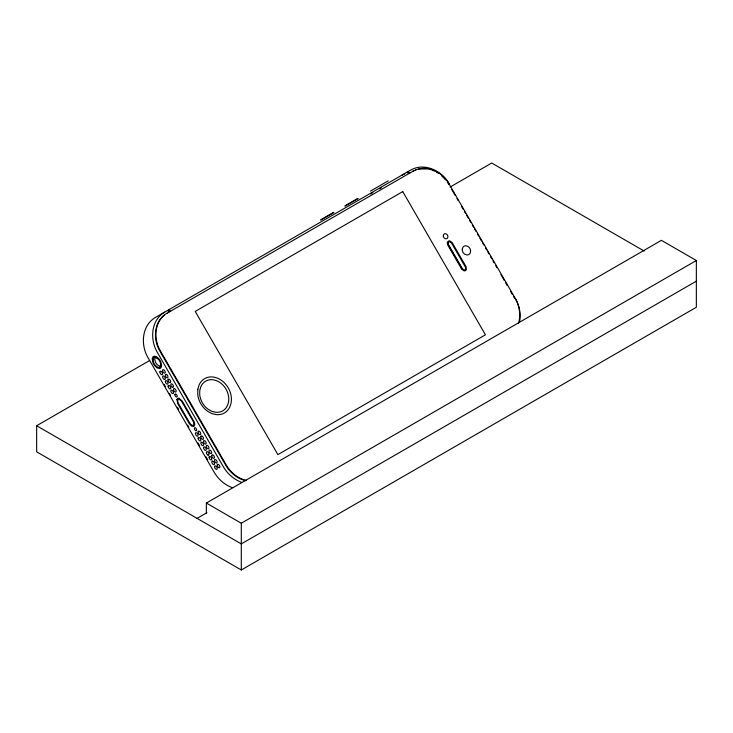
<?xml version="1.0" encoding="UTF-8"?>
<svg xmlns="http://www.w3.org/2000/svg" width="733" height="733" viewBox="0 0 733 733"><rect width="100%" height="100%" fill="white"/><g stroke="black" fill="none" stroke-linecap="round" stroke-linejoin="round"><path stroke-width="1.1" d="M519.679 321.567C521.044 313.559 519.33 305.029 515.107 298.129L447.35 180.978M518.451 323.39C521.071 315.034 519.468 305.762 515.171 298.249M225.572 408.556C233.68 398.211 225.306 381.334 212.735 379.721A16.474 13.451 60 0 0 200.879 386.566L199.788 390.341L199.678 394.501A17.436 14.239 60 0 0 208.245 409.335L211.901 411.323L215.713 412.267A16.456 13.441 60 0 0 225.572 408.556M164.522 314.952C153.903 323.565 153.829 339.956 160.454 351.034L226.213 464.924C230.574 472.455 237.831 478.53 246.416 480.454M164.604 312.166C150.751 320.284 149.743 340.057 157.549 352.756L223.299 466.646C227.377 473.646 233.726 479.446 241.386 482.241M166.547 313.513L413.339 171.018M167.115 313.174C153.756 320.523 152.592 339.37 160.023 351.373L225.737 465.198C230.098 472.73 237.355 478.805 245.949 480.729M320.917 219.689L333.414 212.478M345.151 205.698L357.649 198.487M370.458 191.093L388.279 180.794M320.715 220.175L333.936 212.543M344.95 206.184L358.171 198.551M370.559 193.998L371.494 193.457M372.089 193.118L372.868 192.669M379.529 188.821L381.435 187.721M206.358 513.018L206.358 503.058L661.413 240.332L696.35 260.508L696.35 307.255L241.294 569.981L36.65 451.83L36.65 425.745L149.669 360.499M450.071 187.062L491.706 163.019L644.215 251.071M197.076 518.368L206.926 512.688M206.358 503.058L241.294 523.234L696.35 260.508M696.35 281.17L241.294 543.895L36.65 425.745M401.501 175.398L404.781 173.849M412.761 171.348L416.289 169.635M415.593 169.992C427.046 165.035 440.35 171.394 447.212 180.987M418.708 169.048L427.687 168.938M428.988 169.158L431.077 169.772M432.122 170.083L434.394 171.073M232.114 487.601C224.445 484.797 218.104 479.006 214.027 471.997L148.277 358.107C140.47 345.417 141.469 325.635 155.332 317.517L410.773 170.038C424.728 162.094 442.521 171.11 449.421 184.359M164.348 379.382L163.835 379.108A2.025 1.173 60 0 1 162.662 377.074L162.68 376.487A1.695 0.98 60 0 1 163.578 375.974L164.091 376.249A2.025 1.173 60 0 1 165.255 378.283L165.246 378.869A1.695 0.98 60 0 1 164.348 379.382M172.502 387.29L171.989 387.006A2.025 1.173 60 0 1 170.816 384.981L170.835 384.394A1.695 0.98 60 0 1 171.724 383.872L172.237 384.156A2.025 1.173 60 0 1 173.409 386.19L173.4 386.767A1.695 0.98 60 0 1 172.502 387.29M208.053 455.092L207.54 454.808A2.025 1.173 60 0 1 206.376 452.774L206.385 452.197A1.695 0.98 60 0 1 207.283 451.675L207.796 451.959A2.025 1.173 60 0 1 208.969 453.984L208.951 454.57A1.695 0.98 60 0 1 208.053 455.092M212.753 461.158L213.266 461.442A2.025 1.173 60 0 1 214.439 463.467L214.43 464.053A1.695 0.98 60 0 1 213.532 464.575L213.019 464.291A2.025 1.173 60 0 1 211.846 462.266L211.864 461.68A1.695 0.98 60 0 1 212.753 461.158M436.63 172.228L438.581 173.391M407.988 171.65L410.004 172.942M406.833 172.319L408.84 173.611M168.553 309.885L170.569 311.186M167.39 310.554L169.405 311.855M166.776 374.691L166.263 374.407A1.695 0.98 60 0 0 165.365 374.93L165.346 375.507A2.025 1.173 60 0 0 166.528 377.541L167.032 377.825A1.695 0.98 60 0 0 167.93 377.303L167.949 376.725A2.025 1.173 60 0 0 166.776 374.691M195.409 430.463L195.711 430.656A1.475 0.852 60 0 0 196.636 430.262L196.646 429.758A1.759 1.017 60 0 0 195.629 427.999L195.326 427.806A1.475 0.852 60 0 0 194.401 428.2L194.392 428.704A1.759 1.017 60 0 0 195.409 430.463M202.326 442.485L201.813 442.21A1.695 0.98 60 0 0 200.915 442.732L200.906 443.309A2.025 1.173 60 0 0 202.079 445.343L202.592 445.618A1.695 0.98 60 0 0 203.49 445.105L203.499 444.519A2.025 1.173 60 0 0 202.326 442.494M210.481 450.392L209.968 450.117A1.695 0.98 60 0 0 209.07 450.63L209.052 451.216A2.025 1.173 60 0 0 210.234 453.241L210.738 453.525A1.695 0.98 60 0 0 211.645 453.012L211.654 452.426A2.025 1.173 60 0 0 210.481 450.392M441.55 175.663L445.609 179.887M462.523 269.423L448.202 244.74M447.396 182.242L448.88 184.514M451.803 189.572L455.23 195.509M456.943 198.478L458.088 200.457M461.515 206.394L463.229 209.363M464.374 211.342L465.51 213.321M466.655 215.3L468.369 218.269M469.514 220.248L470.65 222.227M472.364 225.196L473.509 227.166M474.654 229.145L475.79 231.124M477.504 234.093L478.649 236.072M479.794 238.051L481.508 241.02M482.653 242.999L483.789 244.978M485.503 247.946L486.648 249.926M487.793 251.905L488.929 253.884M490.643 256.852L491.788 258.831M492.933 260.811L494.069 262.79M495.783 265.749L496.928 267.728M500.923 274.655L504.35 280.592M505.495 282.571L507.209 285.54M510.635 291.477L512.349 294.446M513.494 296.425L514.639 298.404M164.256 384.495L165.392 386.474M169.396 393.41L170.542 395.389M177.404 407.273L178.55 409.252M187.694 425.094L188.839 427.082M197.983 442.924L199.706 445.893M205.991 456.787L207.705 459.765M173.455 392.485L173.446 393.062A1.695 0.98 60 0 1 172.548 393.584L172.035 393.309A2.025 1.173 60 0 1 170.862 391.275L170.881 390.689A1.695 0.98 60 0 1 171.769 390.167L172.282 390.451A2.025 1.173 60 0 1 173.455 392.485M241.294 523.234L241.294 569.981M160.994 366.473A4.893 2.822 60 0 1 160.582 366.537L157.201 364.704A6.011 3.473 60 0 1 155.286 361.644L154.709 359.06L155.149 357.127A4.893 2.822 60 0 1 155.735 356.568M152.272 358.794L152.959 362.624A7.33 4.233 60 0 0 154.736 365.685L157.091 367.865L159.4 368.58A5.946 3.436 60 0 0 161.049 367.627L161.59 365.263L160.884 362.139A7.33 4.233 60 0 0 159.116 359.069L156.752 356.889L154.443 356.183A5.946 3.436 60 0 0 152.794 357.127L152.272 358.794M153.096 359.436L153.426 361.91A6.011 3.473 60 0 0 155.121 365.098L157.064 366.894L158.96 367.471A4.893 2.822 60 0 0 160.316 366.692L160.765 364.75L160.179 362.175A6.011 3.473 60 0 0 158.264 359.115L154.883 357.283A4.893 2.822 60 0 0 153.527 358.061L153.096 359.436M159.922 371.933L159.931 372.337A2.025 1.173 60 0 0 161.104 374.371L161.617 374.655A1.695 0.98 60 0 0 162.515 374.132L162.534 373.555A2.025 1.173 60 0 0 161.352 371.521L160.848 371.237A1.695 0.98 60 0 0 159.941 371.759L159.922 371.933M162.607 370.376L162.616 370.779A2.025 1.173 60 0 0 163.789 372.804L164.302 373.088A1.695 0.98 60 0 0 165.2 372.575L165.218 371.988A2.025 1.173 60 0 0 164.045 369.954L163.532 369.679A1.695 0.98 60 0 0 162.634 370.192L162.607 370.376M165.383 381.398L165.392 381.811A2.025 1.173 60 0 0 166.574 383.835L167.078 384.119A1.695 0.98 60 0 0 167.976 383.597L167.994 383.02A2.025 1.173 60 0 0 166.822 380.986L166.309 380.702A1.695 0.98 60 0 0 165.411 381.224L165.383 381.398M168.068 379.841L168.086 380.244A2.025 1.173 60 0 0 169.259 382.278L169.772 382.553A1.695 0.98 60 0 0 170.67 382.04L170.679 381.453A2.025 1.173 60 0 0 169.506 379.419L168.993 379.144A1.695 0.98 60 0 0 168.095 379.657L168.068 379.841M168.114 386.135L168.132 386.538A2.025 1.173 60 0 0 169.305 388.572L169.818 388.847A1.695 0.98 60 0 0 170.716 388.334L170.725 387.748A2.025 1.173 60 0 0 169.552 385.723L169.039 385.439A1.695 0.98 60 0 0 168.141 385.952L168.114 386.135M173.538 389.305L173.547 389.709A2.025 1.173 60 0 0 174.72 391.743L175.233 392.018A1.695 0.98 60 0 0 176.131 391.504L176.149 390.918A2.025 1.173 60 0 0 174.967 388.893L174.463 388.609A1.695 0.98 60 0 0 173.565 389.122L173.538 389.305M174.921 394.647L174.93 394.995A1.759 1.017 60 0 0 175.947 396.764L176.25 396.947A1.475 0.852 60 0 0 177.175 396.553L177.184 396.049A1.759 1.017 60 0 0 176.167 394.29L175.874 394.107A1.475 0.852 60 0 0 174.94 394.491L174.921 394.647M177.67 400.63L177.881 402.188A3.766 2.172 60 0 0 178.431 403.434L189.856 423.216A3.766 2.172 60 0 0 190.653 424.315L192.504 425.461A3.088 1.787 60 0 0 193.769 424.737L193.695 422.565A3.766 2.172 60 0 0 193.145 421.319L181.72 401.537A3.766 2.172 60 0 0 180.923 400.438L179.072 399.293A3.088 1.787 60 0 0 177.817 400.016L177.67 400.63M195.427 433.441L195.436 433.844A2.025 1.173 60 0 0 196.618 435.878L197.122 436.153A1.695 0.98 60 0 0 198.02 435.64L198.038 435.054A2.025 1.173 60 0 0 196.865 433.029L196.352 432.745A1.695 0.98 60 0 0 195.454 433.258L195.427 433.441M198.112 431.874L198.13 432.278A2.025 1.173 60 0 0 199.303 434.312L199.816 434.596A1.695 0.98 60 0 0 200.714 434.073L200.723 433.496A2.025 1.173 60 0 0 199.55 431.462L199.037 431.178A1.695 0.98 60 0 0 198.139 431.7L198.112 431.874M198.157 438.178L198.176 438.581A2.025 1.173 60 0 0 199.349 440.606L199.862 440.89A1.695 0.98 60 0 0 200.76 440.368L200.769 439.791A2.025 1.173 60 0 0 199.596 437.757L199.083 437.482A1.695 0.98 60 0 0 198.185 437.995L198.157 438.178M200.842 436.611L200.86 437.015A2.025 1.173 60 0 0 202.033 439.049L202.546 439.324A1.695 0.98 60 0 0 203.444 438.81L203.453 438.224A2.025 1.173 60 0 0 202.281 436.199L201.767 435.915A1.695 0.98 60 0 0 200.869 436.428L200.842 436.611M203.582 441.339L203.591 441.752A2.025 1.173 60 0 0 204.764 443.777L205.277 444.061A1.695 0.98 60 0 0 206.175 443.538L206.193 442.961A2.025 1.173 60 0 0 205.011 440.927L204.507 440.652A1.695 0.98 60 0 0 203.609 441.165L203.582 441.339M203.627 447.643L203.637 448.046A2.025 1.173 60 0 0 204.809 450.071L205.322 450.355A1.695 0.98 60 0 0 206.22 449.842L206.239 449.256A2.025 1.173 60 0 0 205.057 447.222L204.553 446.947A1.695 0.98 60 0 0 203.655 447.46L203.627 447.643M206.312 446.076L206.321 446.479A2.025 1.173 60 0 0 207.494 448.514L208.007 448.788A1.695 0.98 60 0 0 208.905 448.275L208.923 447.689A2.025 1.173 60 0 0 207.751 445.664L207.237 445.38A1.695 0.98 60 0 0 206.339 445.902L206.312 446.076M209.097 457.126L209.116 457.529A2.025 1.173 60 0 0 210.289 459.554L210.802 459.838A1.695 0.98 60 0 0 211.7 459.325L211.709 458.739A2.025 1.173 60 0 0 210.536 456.705L210.023 456.43A1.695 0.98 60 0 0 209.125 456.943L209.097 457.126M211.782 455.56L211.8 455.963A2.025 1.173 60 0 0 212.973 457.997L213.486 458.272A1.695 0.98 60 0 0 214.384 457.759L214.393 457.172A2.025 1.173 60 0 0 213.221 455.147L212.707 454.863A1.695 0.98 60 0 0 211.81 455.385L211.782 455.56M214.522 460.297L214.531 460.7A2.025 1.173 60 0 0 215.704 462.725L216.217 463.009A1.695 0.98 60 0 0 217.115 462.496L217.133 461.909A2.025 1.173 60 0 0 215.951 459.875L215.447 459.6A1.695 0.98 60 0 0 214.549 460.113L214.522 460.297M214.567 466.591L214.577 466.994A2.025 1.173 60 0 0 215.749 469.028L216.262 469.303A1.695 0.98 60 0 0 217.16 468.79L217.179 468.204A2.025 1.173 60 0 0 215.997 466.179L215.493 465.895A1.695 0.98 60 0 0 214.595 466.408L214.567 466.591M217.252 465.024L217.261 465.428A2.025 1.173 60 0 0 218.443 467.462L218.947 467.746A1.695 0.98 60 0 0 219.845 467.223L219.863 466.646A2.025 1.173 60 0 0 218.691 464.612L218.177 464.328A1.695 0.98 60 0 0 217.28 464.85L217.252 465.024M197.828 389.305L197.699 394.125A20.13 16.438 60 0 0 207.586 411.24L211.819 413.54L216.244 414.631A19.14 15.631 60 0 0 227.697 410.315C237.098 398.349 227.432 378.824 212.882 376.973A19.15 15.64 60 0 0 199.092 384.926L197.828 389.305M447.313 242.779L447.744 245.005L461.744 269.258L464.145 270.898A3.143 2.565 60 0 0 466.325 269.634L466.115 266.739L452.105 242.486L449.705 240.845A3.143 2.565 60 0 0 447.524 242.11L447.313 242.779M448.147 243.09L448.44 244.602L462.441 268.855L464.081 269.973A2.135 1.75 60 0 0 465.565 269.112L465.418 267.142L451.409 242.889L449.778 241.771A2.135 1.75 60 0 0 448.294 242.632L448.147 243.09M462.34 248.854L462.285 250.026A4.691 3.83 60 0 0 464.667 254.159L466.802 254.947A4.957 4.05 60 0 0 470.247 252.949C471.566 249.98 469.349 246.141 466.115 245.793A4.957 4.05 60 0 0 462.67 247.781L462.34 248.854M176.864 399.512L177.835 403.782L189.251 423.564L191.615 426.139L193.915 426.441L194.795 424.306L194.291 422.098L182.325 401.189L179.109 398.221L177.67 398.312L176.864 399.512M402.756 191.597L195.207 311.424L277.889 454.625L485.429 334.798L402.756 191.597M443.3 236.035A2.657 2.172 60 0 0 446.928 238.555A2.657 2.172 60 0 0 446.562 234.148A2.657 2.172 60 0 0 443.3 236.035"/></g></svg>
